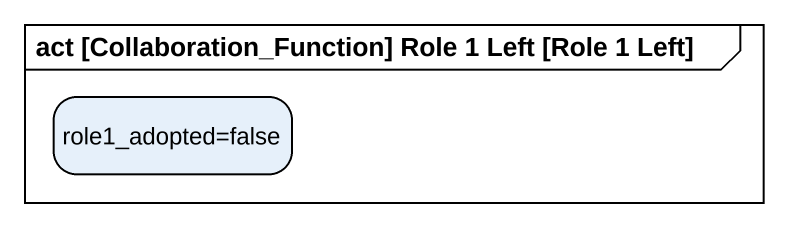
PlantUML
@startuml
mainframe act [Collaboration_Function] Role 1 Left [Role 1 Left]
hide empty description
state "role1_adopted=false" as role1_adopted_false
@enduml
